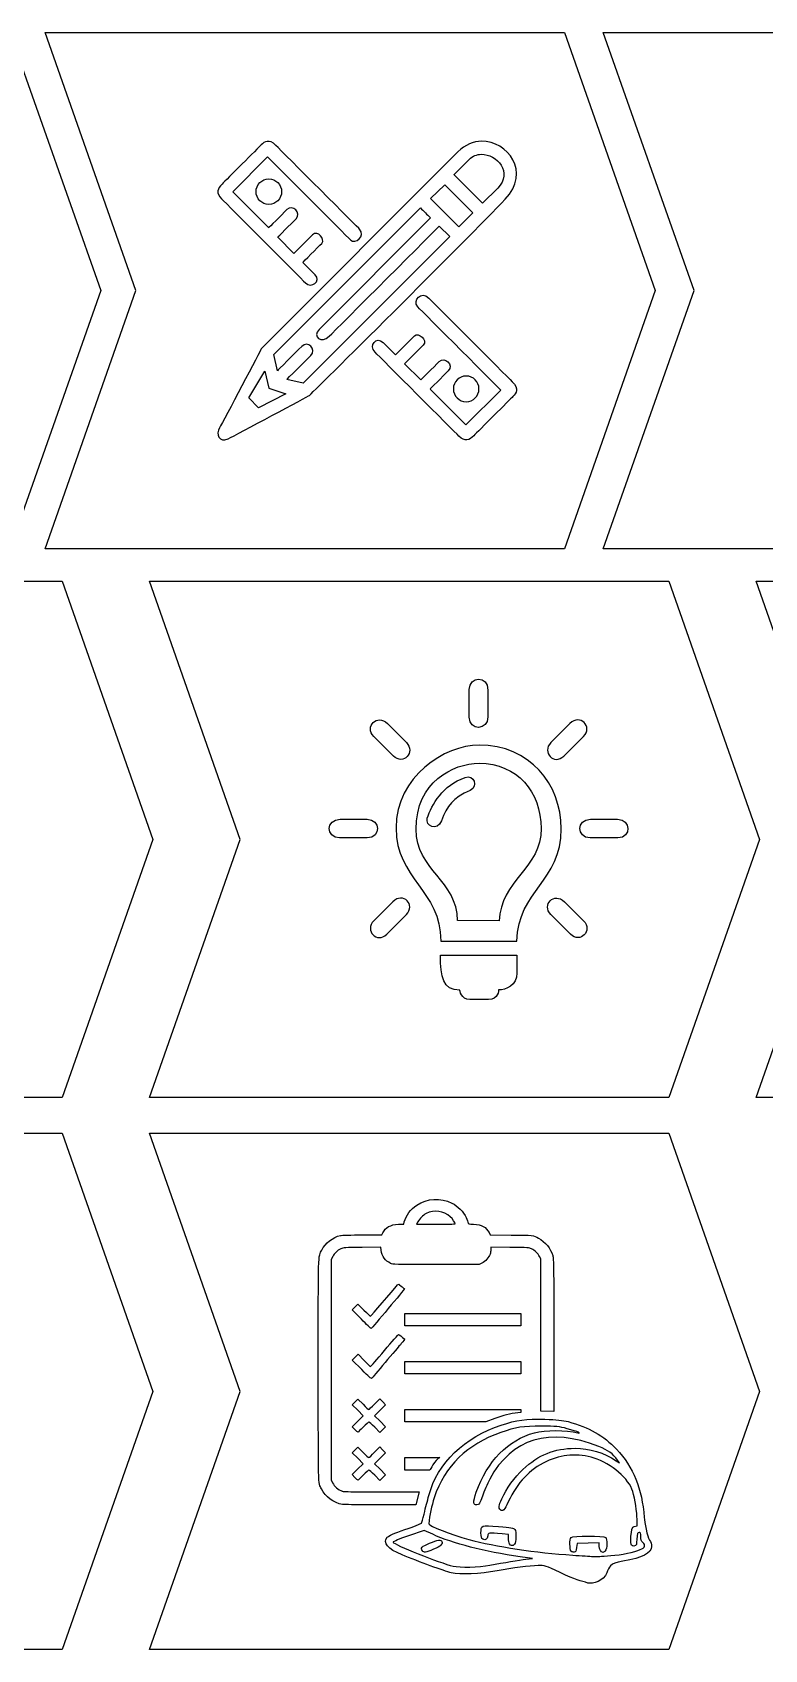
# Model space of a CAD drawing. Extents: x 13 to 404, y 38 to 269.
# Drawn here: x 168.5 to 272.5, y 38.9 to 268.7 of the extents above; entities that cross this region are included whole.
import ezdxf

# ---------------------------------------------------------------- set-up
doc = ezdxf.new("R2010")
doc.units = 0
doc.layers.add('Calque_1', color=7, linetype='CONTINUOUS')

msp = doc.modelspace()

# ---------------------------------------------------------------- linework, layer by layer
at = {"layer": 'Calque_1', "color": 5}
for points in [[(165.32736, 195.30813), (91.562738, 195.30813), (104.46923, 232.001079), (91.562747, 268.694055), (165.32736, 268.694055), (178.23384, 232.001079)], [(244.09483, 195.30819), (170.33021, 195.30819), (183.2367, 232.001138), (170.33022, 268.694117), (244.09483, 268.694117), (257.00132, 232.001138)], [(323.3915, 195.30811), (249.62688, 195.30811), (262.53337, 232.001057), (249.62689, 268.694032), (323.3915, 268.694032), (336.29798, 232.001057)], [(172.7357, 117.32511), (98.971083, 117.32511), (111.87758, 154.01808), (98.971093, 190.71104), (172.7357, 190.71104), (185.64219, 154.01808)], [(258.91161, 117.32512), (185.14698, 117.32512), (198.05348, 154.01808), (185.14699, 190.71105), (258.91161, 190.71105), (271.81809, 154.01808)], [(345.08748, 117.32513), (271.32286, 117.32513), (284.22936, 154.01808), (271.32287, 190.71105), (345.08748, 190.71105), (357.99397, 154.01808)], [(172.73569, 38.88238), (98.971065, 38.88238), (111.87756, 75.57533), (98.971074, 112.2683), (172.73569, 112.2683), (185.64217, 75.57533)], [(258.91159, 38.88237), (185.14697, 38.88237), (198.05346, 75.57532), (185.14698, 112.2683), (258.91159, 112.2683), (271.81807, 75.57532)]]:
    msp.add_lwpolyline(points, close=True, dxfattribs=at)
at = {"layer": 'Calque_1', "color": 1}
for points in [[(232.30347, 253.214275)], [(232.28967, 251.364837)], [(203.92768, 246.055759)], [(227.11961, 247.026242), (231.09423, 243.04409), (229.10692, 241.052767), (225.06568, 245.102153)], [(215.00621, 240.723627)], [(224.81551, 230.945646)], [(201.53517, 220.570011), (202.10996, 218.148579), (204.50825, 217.308657), (200.65993, 215.358368), (199.2686, 216.751988)], [(230.14258, 219.856605)], [(218.94521, 170.47997)], [(244.87991, 170.47997)], [(231.97419, 167.41483)], [(231.99039, 164.82563)], [(230.01374, 162.82188)], [(212.22769, 156.88455)], [(247.82265, 156.88455)], [(219.71991, 145.15651)], [(244.10521, 145.15651)], [(226.48185, 137.55291)], [(228.573, 99.38844)], [(215.25949, 85.84355)], [(221.42489, 85.77165), (221.42489, 86.65512), (229.65727, 86.65512), (237.88965, 86.65512), (237.88965, 85.77165), (237.88965, 84.88817), (229.65727, 84.88817), (221.42489, 84.88817)], [(215.29887, 78.68567)], [(221.42489, 78.94479), (221.42489, 79.82827), (229.65727, 79.82827), (237.88965, 79.82827), (237.88965, 78.94479), (237.88965, 78.06132), (229.65727, 78.06132), (221.42489, 78.06132)], [(221.42489, 72.11793), (221.42489, 73.00142), (229.65727, 73.00142), (237.88965, 73.00142), (237.89465, 72.60143), (236.68323, 72.41805), (235.48503, 72.15102), (234.22869, 71.7477), (232.94198, 71.23446), (229.65704, 71.23446), (221.42466, 71.23446)], [(214.33235, 70.17469)], [(214.32008, 63.36029)], [(212.57011, 59.51035)], [(223.91921, 52.90445)], [(233.52286, 50.89251)], [(247.44572, 48.34964)]]:
    msp.add_lwpolyline(points, close=True, dxfattribs=at)
for points in [[(202.08501, 240.913658), (196.98133, 246.022215), (201.93983, 250.985451)], [(228.97272, 251.724736), (201.0413, 223.736458)], [(234.62186, 246.556593), (232.47815, 244.408553), (228.43691, 248.458434)], [(203.32711, 220.609556), (202.814, 222.911356), (223.63243, 243.771802)], [(225.05927, 242.33813), (209.23971, 226.486641)], [(208.31665, 239.929952), (205.67546, 237.286247), (203.36931, 239.5946)], [(226.32626, 241.163504), (227.80243, 239.684349), (207.00768, 218.847633), (204.6533, 219.359793)], [(208.70752, 234.228936), (206.92625, 236.011901)], [(218.32701, 224.640951), (220.10827, 222.857987)], [(224.02259, 224.249711), (221.3814, 221.605999), (223.68756, 219.29765)], [(225.00536, 218.012127), (230.10905, 212.90357), (235.06755, 217.866806)], [(230.58468, 171.36919), (230.58468, 175.30324)], [(233.24045, 175.24155), (233.24045, 171.41229)], [(233.24045, 175.24144), (233.24045, 175.24155)], [(218.94521, 170.47997), (221.65291, 167.77227)], [(244.87991, 170.47997), (242.17221, 167.77227)], [(219.80542, 165.86393), (217.02362, 168.64572)], [(244.0197, 165.86393), (246.8015, 168.64572)], [(212.22768, 156.88455), (216.05694, 156.88455)], [(247.82264, 156.88455), (251.6519, 156.88455)], [(216.09994, 154.22877), (212.16589, 154.22877)], [(251.6949, 154.22877), (247.76085, 154.22877)], [(219.71991, 145.15651), (217.01221, 142.44881)], [(244.10521, 145.15651), (246.81291, 142.44881)], [(218.85971, 140.54047), (221.6415, 143.32226)], [(244.96541, 140.54047), (242.18362, 143.32226)], [(234.8282, 142.42549), (228.90744, 142.47259)], [(226.53931, 139.57396), (237.3169, 139.57396)], [(226.48185, 137.55291), (237.34328, 137.55291), (237.34328, 135.01991)], [(233.29044, 131.26407), (230.65137, 131.26407)], [(220.5208, 99.32878), (221.2632, 99.36418), (221.3504, 99.69597)], [(223.27606, 99.67395), (223.10825, 99.34504), (225.84063, 99.34504)], [(215.40638, 97.81705), (218.18249, 97.81905), (218.31208, 98.0908)], [(233.39217, 98.13995), (233.5513, 97.82803), (236.54373, 97.80193)], [(211.19002, 94.74773), (210.98383, 94.33396), (210.98458, 78.66804), (210.98532, 63.00212), (211.17375, 62.59749)], [(218.07572, 95.65945), (218.02832, 96.06002), (215.36947, 96.03602)], [(236.34357, 96.0369), (233.63291, 96.0618), (233.63291, 95.72492)], [(240.74087, 72.79157), (240.74087, 78.66372), (240.74087, 94.40564), (240.56084, 94.74246)], [(232.36879, 93.79242), (231.98641, 93.60245), (225.8824, 93.60245)], [(215.25949, 85.84355), (213.95322, 87.17298), (214.35574, 87.5755), (214.75825, 87.97801), (215.62316, 87.11578)], [(215.29887, 78.68567), (213.95541, 80.03088), (214.36712, 80.44258), (214.77883, 80.85429), (215.64041, 79.97986)], [(242.58816, 78.58337), (242.58816, 72.71686), (240.74087, 72.79157)], [(214.33235, 70.17469), (213.95223, 70.56062), (214.73253, 71.34219), (215.51284, 72.12376), (214.73337, 72.90617), (213.95391, 73.68856), (214.35701, 74.0856), (214.76011, 74.48264), (215.50381, 73.74203)], [(217.11932, 73.75373), (217.8741, 74.50606), (218.28388, 74.09627), (218.69367, 73.68649), (217.91233, 72.90221), (217.131, 72.11793), (217.91336, 71.33262), (218.69574, 70.5473), (218.29264, 70.15027), (217.88954, 69.75323), (217.14583, 70.49384)], [(214.32008, 63.36029), (213.9277, 63.75867), (214.71844, 64.53414), (215.50919, 65.30962), (214.72868, 66.07881), (213.94817, 66.848), (214.3531, 67.25292), (214.75803, 67.65786), (215.50278, 66.9162)], [(217.11908, 66.93468), (217.85849, 67.6948), (218.27608, 67.27722), (218.69367, 66.85963), (217.91233, 66.07535), (217.131, 65.29108), (217.91336, 64.50577), (218.69574, 63.72045), (218.29264, 63.32341), (217.88954, 62.92638), (217.14583, 63.66699)], [(221.42489, 65.29108), (221.42489, 66.17456), (226.40857, 66.17456)], [(224.99984, 64.4076), (221.42489, 64.4076), (221.42489, 65.29108)], [(251.46327, 65.72115), (251.93288, 65.40926), (251.64256, 65.81246)], [(223.47172, 61.29801), (222.98611, 59.45595)], [(225.39967, 55.27389), (224.18762, 55.83699), (221.9677, 55.06407)], [(236.14342, 54.70574), (236.14342, 55.24138), (235.2363, 55.32958)], [(254.02634, 56.40482), (254.42072, 56.48932), (254.42072, 57.40398)], [(236.28255, 53.90975), (236.28258, 53.91001)], [(245.04633, 52.86537), (245.04531, 52.86543)], [(249.04613, 53.59676), (249.04613, 54.06178), (247.46712, 54.02388), (245.88789, 53.98598), (245.82059, 53.38127)], [(238.62971, 51.72768), (239.57044, 51.8389), (237.82336, 52.08561)], [(250.70441, 52.24986), (250.70425, 52.24688)]]:
    msp.add_lwpolyline(points, dxfattribs=at)
for points in [[(203.12361, 252.617514), (202.11851, 253.623574), (201.47077, 253.15408), (201.02406, 252.706934)], [(232.30347, 253.214275), (231.16343, 253.190735), (229.98924, 252.743306), (228.97272, 251.724736)], [(235.70481, 244.979056), (239.38869, 248.84166), (236.02768, 253.291178), (232.30347, 253.214275)], [(201.02406, 252.706934), (200.57735, 252.259797), (196.08788, 247.766055), (195.4625, 247.14006)], [(201.93983, 250.985451), (201.93983, 250.985451), (213.0183, 239.896417), (213.73303, 239.180995)], [(215.00616, 240.72363), (215.00616, 240.72363), (204.12871, 251.611451), (203.12361, 252.617514)], [(228.43691, 248.458434), (228.43691, 248.458434), (228.26936, 248.335029), (230.55793, 250.628225)], [(230.55793, 250.628225), (231.05855, 251.129863), (231.66977, 251.352572), (232.28967, 251.364837)], [(232.28967, 251.364837), (234.50359, 251.408647), (236.8286, 248.767786), (234.62186, 246.556593)], [(195.4625, 247.14006), (194.8371, 246.514066), (194.54115, 245.882484), (195.3955, 245.02733)], [(200.28698, 246.055759), (200.28698, 247.06207), (201.101978, 247.877848), (202.10733, 247.877849)], [(202.10733, 244.23367), (201.101978, 244.233671), (200.28698, 245.049448), (200.28698, 246.055759)], [(202.10733, 247.877849), (203.112682, 247.877848), (203.92768, 247.06207), (203.92768, 246.055759)], [(203.92768, 246.055759), (203.92768, 245.049448), (203.112682, 244.233671), (202.10733, 244.23367)], [(195.3955, 245.02733), (196.24984, 244.172179), (206.46279, 233.949476), (207.31713, 233.094322)], [(205.98816, 242.215948), (206.74757, 242.976083), (205.50236, 244.334267), (204.68711, 243.518239)], [(207.86764, 217.086195), (207.86764, 217.086195), (230.3927, 239.409215), (235.70481, 244.979056)], [(223.63243, 243.771802), (224.10368, 243.289708), (224.58302, 242.815334), (225.05927, 242.33813)], [(204.68711, 243.518239), (203.87187, 242.702212), (202.08501, 240.913658), (202.08501, 240.913658)], [(203.36931, 239.5946), (203.36931, 239.5946), (205.22875, 241.455813), (205.98816, 242.215948)], [(209.62328, 238.711501), (210.17609, 239.264834), (209.04256, 240.656552), (208.31665, 239.929952)], [(210.7001, 225.505811), (211.82105, 226.62902), (226.32626, 241.163504), (226.32626, 241.163504)], [(213.73303, 239.180995), (214.36016, 238.558499), (215.88203, 239.689272), (215.00621, 240.723627)], [(206.92625, 236.011901), (206.92625, 236.011901), (209.07048, 238.158165), (209.62328, 238.711501)], [(207.31713, 233.094322), (208.17147, 232.23917), (209.58978, 233.345837), (208.70752, 234.228936)], [(223.27435, 229.67126), (222.43623, 230.656659), (223.81467, 231.995527), (224.81551, 230.945646)], [(224.81554, 230.945646), (224.81554, 230.945646), (235.69298, 220.057827), (236.69809, 219.051759)], [(235.06755, 217.866806), (235.06755, 217.866806), (223.98909, 228.955843), (223.27435, 229.67126)], [(209.23971, 226.486641), (208.21349, 225.458352), (209.57915, 224.382602), (210.7001, 225.505811)], [(217.19348, 223.249236), (216.2388, 224.227035), (217.44475, 225.524049), (218.32701, 224.640951)], [(220.10827, 222.857987), (220.10827, 222.857987), (222.25249, 225.004257), (222.8053, 225.557586)], [(222.8053, 225.557586), (223.35811, 226.110924), (224.7485, 224.976313), (224.02259, 224.249711)], [(201.0413, 223.736458), (201.0413, 223.736458), (195.68258, 213.445005), (195.10207, 212.505347)], [(206.77284, 224.062248), (205.86503, 223.152609), (203.32711, 220.609556), (203.32711, 220.609556)], [(208.05956, 222.772931), (208.94764, 223.662797), (207.68065, 224.97189), (206.77284, 224.062248)], [(229.11511, 211.31623), (228.26077, 212.171384), (218.03794, 222.38433), (217.19348, 223.249236)], [(204.6533, 219.359793), (204.6533, 219.359793), (207.17149, 221.88306), (208.05956, 222.772931)], [(223.68756, 219.29765), (223.68756, 219.29765), (225.547, 221.158863), (226.30641, 221.919001)], [(226.30641, 221.919001), (227.06582, 222.67913), (228.42271, 221.432735), (227.60746, 220.61671)], [(227.60746, 220.61671), (226.79221, 219.800684), (225.00536, 218.012127), (225.00536, 218.012127)], [(230.14258, 219.856605), (229.137228, 219.856604), (228.32223, 219.040826), (228.32223, 218.034515)], [(231.96293, 218.034515), (231.96293, 219.040826), (231.147932, 219.856604), (230.14258, 219.856605)], [(236.69809, 219.051759), (237.70319, 218.045701), (237.23414, 217.397347), (236.78739, 216.95021)], [(196.30786, 210.939185), (197.55821, 211.520876), (207.86764, 217.086195), (207.86764, 217.086195)], [(228.32223, 218.034515), (228.32223, 217.028204), (229.137228, 216.212427), (230.14258, 216.212426)], [(230.14258, 216.212426), (231.147932, 216.212427), (231.96293, 217.028204), (231.96293, 218.034515)], [(236.78739, 216.95021), (236.34068, 216.503073), (231.85122, 212.009324), (231.22583, 211.38334)], [(195.10207, 212.505347), (194.52154, 211.565699), (195.05757, 210.357494), (196.30786, 210.939185)], [(231.22583, 211.38334), (230.60043, 210.757347), (229.96945, 210.461113), (229.11511, 211.31623)], [(230.58468, 175.30324), (230.58468, 177.2642), (233.24045, 177.27963), (233.24045, 175.24144)], [(217.02362, 168.64572), (215.63702, 170.03233), (217.50402, 171.92116), (218.94521, 170.47997)], [(233.24045, 171.41229), (233.24045, 169.51136), (230.58468, 169.39286), (230.58468, 171.36919)], [(246.8015, 168.64572), (248.1881, 170.03233), (246.3211, 171.92116), (244.87991, 170.47997)], [(221.65291, 167.77227), (222.99707, 166.42811), (221.20294, 164.46641), (219.80542, 165.86393)], [(242.17221, 167.77227), (240.82805, 166.42811), (242.62218, 164.46641), (244.0197, 165.86393)], [(231.97419, 167.41483), (227.09497, 167.41483), (220.17778, 162.93725), (220.17778, 155.6493)], [(243.64754, 155.52575), (243.64754, 161.88725), (239.13862, 167.41483), (231.97419, 167.41483)], [(223.02395, 155.45469), (223.02394, 162.18555), (228.28183, 164.82563), (231.99039, 164.82563)], [(230.01374, 162.82188), (231.17106, 163.2586), (231.96047, 161.54593), (230.7125, 160.98763)], [(231.99039, 164.8256), (237.43588, 164.8256), (240.73917, 160.79379), (240.80093, 155.54193)], [(224.62019, 157.01344), (225.2316, 158.93503), (226.78197, 161.70823), (230.01374, 162.82188)], [(230.7125, 160.98763), (228.22317, 159.87399), (227.4568, 158.83315), (226.62912, 156.66405)], [(212.16589, 154.22877), (210.20493, 154.22877), (210.18949, 156.88455), (212.22769, 156.88455)], [(216.05694, 156.88455), (217.95787, 156.88455), (218.07636, 154.22877), (216.09994, 154.22877)], [(226.62912, 156.66405), (225.99587, 155.00449), (224.29773, 155.99999), (224.62019, 157.01344)], [(247.76085, 154.22877), (245.7999, 154.22877), (245.78445, 156.88455), (247.82265, 156.88455)], [(251.6519, 156.88455), (253.55283, 156.88455), (253.67132, 154.22877), (251.6949, 154.22877)], [(220.17778, 155.6493), (220.17778, 148.36135), (226.53931, 146.77993), (226.53931, 139.57396)], [(228.90744, 142.47259), (228.90744, 148.21174), (223.02395, 149.65024), (223.02395, 155.45469)], [(240.80093, 155.54193), (240.86533, 150.06544), (235.00438, 148.13047), (234.8282, 142.42549)], [(237.3169, 139.57396), (237.5487, 146.73702), (243.64754, 148.02876), (243.64754, 155.52575)], [(221.6415, 143.32226), (223.0281, 144.70886), (221.1611, 146.5977), (219.71991, 145.15651)], [(242.18362, 143.32226), (240.79702, 144.70886), (242.66402, 146.5977), (244.10521, 145.15651)], [(217.01221, 142.44881), (215.66806, 141.10465), (217.46219, 139.14295), (218.85971, 140.54047)], [(246.81291, 142.44881), (248.15706, 141.10465), (246.36293, 139.14295), (244.96541, 140.54047)], [(229.24203, 132.59608), (226.79637, 132.59608), (226.48185, 134.45216), (226.48185, 137.55291)], [(237.34328, 135.01991), (237.34328, 133.29485), (235.7929, 132.61791), (234.74477, 132.61791)], [(230.65137, 131.26407), (229.3962, 131.26407), (229.24203, 132.59608), (229.24203, 132.59608)], [(234.74477, 132.61791), (234.74477, 132.61791), (234.75667, 131.26407), (233.29044, 131.26407)], [(221.3504, 99.69597), (221.57148, 100.53744), (222.29076, 101.49), (223.1227, 102.04307)], [(223.1227, 102.04307), (224.61917, 103.03792), (226.48186, 103.14787), (228.11149, 102.33754)], [(227.89107, 100.37988), (226.9615, 101.23674), (225.58649, 101.42638), (224.44916, 100.85461)], [(228.11149, 102.33754), (228.94008, 101.92552), (229.76972, 101.08493), (230.14111, 100.28111)], [(218.31208, 98.0908), (218.69722, 98.89846), (219.36682, 99.27377), (220.5208, 99.32878)], [(224.44916, 100.85461), (224.04761, 100.65273), (223.48812, 100.08965), (223.27606, 99.67395)], [(225.84063, 99.34504), (227.34343, 99.34504), (228.573, 99.36454), (228.573, 99.38844)], [(228.573, 99.3884), (228.573, 99.55473), (228.20363, 100.09178), (227.89107, 100.37988)], [(230.14111, 100.28111), (230.29466, 99.94877), (230.42029, 99.60704), (230.42029, 99.5217)], [(230.42029, 99.5217), (230.42029, 99.38157), (230.49619, 99.36287), (231.20337, 99.32859)], [(231.20337, 99.32859), (232.34577, 99.27319), (232.99347, 98.92147), (233.39217, 98.13995)], [(209.62865, 95.67114), (210.10924, 96.6239), (211.21965, 97.49006), (212.27109, 97.73235)], [(212.27109, 97.73235), (212.47965, 97.78035), (213.79444, 97.81595), (215.40638, 97.81705)], [(236.54373, 97.80193), (239.72907, 97.77413), (239.63507, 97.78483), (240.41963, 97.36327)], [(240.41963, 97.36327), (241.35641, 96.85993), (242.16386, 95.86477), (242.43568, 94.87852)], [(209.13654, 78.66369), (209.13654, 95.804), (209.10244, 94.62806), (209.62865, 95.67114)], [(212.34512, 95.84286), (211.82521, 95.6023), (211.42839, 95.22608), (211.19002, 94.74773)], [(215.36947, 96.03602), (212.86333, 96.01332), (212.68963, 96.00222), (212.34512, 95.84286)], [(219.41288, 93.77157), (218.63379, 94.13206), (218.18089, 94.77149), (218.07572, 95.65945)], [(233.53741, 95.06936), (233.4111, 94.64777), (232.84467, 94.02884), (232.36879, 93.79242)], [(233.63291, 95.72492), (233.63291, 95.53964), (233.59001, 95.24463), (233.53741, 95.06936)], [(239.42588, 95.82886), (239.06478, 96.00676), (238.97731, 96.01267), (236.34357, 96.0369)], [(240.56084, 94.74246), (240.32558, 95.18258), (239.88857, 95.60089), (239.42588, 95.82886)], [(242.43568, 94.87852), (242.58304, 94.34387), (242.58816, 93.79679), (242.58816, 78.58337)], [(225.8824, 93.60245), (219.84556, 93.60245), (219.77437, 93.60445), (219.41288, 93.77157)], [(216.5419, 86.25354), (216.5833, 86.25354), (219.6941, 89.85109), (220.39152, 90.70544)], [(221.36946, 90.1774), (221.44176, 90.1292), (216.74673, 84.53433), (216.62232, 84.52043)], [(220.39152, 90.70544), (220.52082, 90.86382), (220.52841, 90.8615), (220.90726, 90.54769)], [(220.90726, 90.54769), (221.11874, 90.37251), (221.32672, 90.20588), (221.36946, 90.1774)], [(216.62232, 84.52043), (216.59122, 84.51643), (215.97795, 85.11236), (215.25949, 85.84355)], [(215.62316, 87.11578), (216.09887, 86.64155), (216.5123, 86.25354), (216.5419, 86.25354)], [(218.53771, 81.39443), (219.6071, 82.65338), (220.51127, 83.68343), (220.547, 83.68343)], [(220.547, 83.68343), (220.5975, 83.68343), (220.99875, 83.36452), (221.41632, 82.99248)], [(221.41632, 82.99248), (221.43372, 82.97698), (221.21513, 82.70146), (220.93062, 82.38017)], [(216.5477, 79.10542), (216.5728, 79.10542), (217.46834, 80.13548), (218.53771, 81.39443)], [(220.93062, 82.38017), (220.64611, 82.05888), (219.60506, 80.83824), (218.61719, 79.66763)], [(209.57693, 61.71702), (209.11083, 62.6791), (209.13654, 61.68982), (209.13654, 78.66369)], [(216.7317, 77.43986), (216.6631, 77.36346), (216.33084, 77.65235), (215.29887, 78.68567)], [(215.64041, 79.97986), (216.11429, 79.49892), (216.52256, 79.10542), (216.5477, 79.10542)], [(218.61719, 79.66763), (217.62932, 78.49703), (216.78085, 77.49453), (216.7317, 77.43986)], [(215.50381, 73.74203), (215.91285, 73.33469), (216.27386, 73.00142), (216.30604, 73.00142)], [(216.30604, 73.00142), (216.33824, 73.00142), (216.7042, 73.33995), (217.11932, 73.75373)], [(235.11401, 70.78699), (237.2952, 71.5168), (238.65711, 71.69915), (241.31753, 71.61757)], [(241.31753, 71.61757), (242.99384, 71.56647), (243.87055, 71.4761), (244.61008, 71.27908)], [(244.61008, 71.27908), (247.62837, 70.47544), (249.63029, 69.33682), (251.50246, 67.35914)], [(214.75731, 69.78878), (214.73261, 69.78878), (214.54141, 69.96244), (214.33235, 70.17469)], [(215.52166, 70.51161), (215.12594, 70.11405), (214.78199, 69.78878), (214.75731, 69.78878)], [(216.32164, 71.23446), (216.27734, 71.23446), (215.91738, 70.90918), (215.52166, 70.51161)], [(217.14583, 70.49384), (216.73679, 70.90118), (216.3659, 71.23446), (216.32164, 71.23446)], [(224.84702, 60.80756), (226.019, 65.40474), (229.98583, 69.07116), (235.11401, 70.78699)], [(235.06853, 69.74737), (230.29749, 68.06432), (227.13534, 65.01964), (225.57811, 60.47782)], [(231.58272, 61.24633), (233.14272, 65.66834), (236.09031, 68.68518), (239.84413, 69.70189)], [(248.97785, 67.74568), (241.98253, 70.53568), (236.60106, 68.91893), (233.4817, 63.09011)], [(240.84733, 70.63868), (238.24769, 70.65158), (237.15409, 70.48306), (235.06853, 69.74737)], [(239.84413, 69.70189), (241.37653, 70.117), (244.33113, 70.11426), (246.02122, 69.69789)], [(244.50603, 70.27851), (243.34893, 70.58697), (242.9297, 70.62819), (240.84733, 70.63868)], [(246.05152, 69.78069), (245.92024, 69.86279), (245.22475, 70.08686), (244.50603, 70.27851)], [(246.02122, 69.69789), (246.26762, 69.63649), (246.2701, 69.64419), (246.05152, 69.78069)], [(215.50278, 66.9162), (215.91239, 66.5083), (216.27726, 66.17456), (216.3136, 66.17456)], [(216.3136, 66.17456), (216.3499, 66.17456), (216.71242, 66.51661), (217.11908, 66.93468)], [(238.20325, 64.48447), (240.44994, 66.59883), (242.63947, 67.48486), (245.63016, 67.49003)], [(248.30584, 66.09628), (246.05717, 66.81608), (243.70204, 66.64838), (241.54691, 65.61469)], [(245.63016, 67.49003), (247.6723, 67.49203), (249.73784, 66.86713), (251.46327, 65.72115)], [(251.64256, 65.81246), (250.97995, 66.73253), (250.32295, 67.20919), (248.97785, 67.74568)], [(251.50246, 67.35914), (253.86021, 64.86846), (255.14066, 61.72008), (255.43838, 57.68182)], [(216.32164, 64.4076), (216.27734, 64.4076), (215.91738, 64.08232), (215.52166, 63.68476)], [(217.14583, 63.66699), (216.73679, 64.07433), (216.3659, 64.4076), (216.32164, 64.4076)], [(226.40857, 66.17456), (225.66898, 65.8321), (224.99984, 64.4076), (224.99984, 64.4076)], [(235.20279, 60.32405), (235.85889, 61.7711), (236.99717, 63.34937), (238.20325, 64.48447)], [(241.54691, 65.61469), (239.09745, 64.43983), (237.43145, 62.68009), (236.12077, 59.88323)], [(253.81464, 61.35357), (253.281, 63.15902), (250.79475, 65.29956), (248.30584, 66.09628)], [(211.17375, 62.59749), (211.40755, 62.09541), (212.01053, 61.55179), (212.50246, 61.39961)], [(214.75731, 62.96192), (214.73261, 62.96192), (214.53589, 63.14119), (214.32008, 63.36029)], [(215.52166, 63.68476), (215.12594, 63.2872), (214.78199, 62.96192), (214.75731, 62.96192)], [(233.4817, 63.09011), (233.13583, 62.4439), (232.66841, 61.37081), (232.44293, 60.70562)], [(212.57011, 59.51029), (211.32527, 59.7225), (210.10868, 60.61942), (209.57693, 61.71702)], [(212.50246, 61.39961), (212.79018, 61.31061), (214.53538, 61.29076), (223.47172, 61.29801)], [(224.17119, 58.15212), (224.39422, 59.161), (224.62611, 59.95666), (224.84702, 60.80756)], [(225.57811, 60.47782), (225.26376, 59.30151), (224.89447, 58.0155), (224.85477, 56.76641)], [(231.67392, 59.45402), (231.11274, 59.38832), (231.08933, 59.84793), (231.58272, 61.24633)], [(232.44293, 60.70562), (232.07428, 59.61779), (231.9969, 59.49183), (231.67392, 59.45402)], [(234.99946, 58.75832), (234.70817, 58.99998), (234.7507, 59.32701), (235.20279, 60.32405)], [(236.12077, 59.88323), (235.56689, 58.70124), (235.34115, 58.47475), (234.99946, 58.75832)], [(254.42072, 57.40398), (254.42072, 58.38351), (254.12727, 60.29584), (253.81464, 61.35357)], [(222.98611, 59.45595), (217.04837, 59.45695), (212.75224, 59.47935), (212.57011, 59.51035)], [(223.78854, 56.84263), (223.83684, 56.89763), (224.00922, 57.48696), (224.17119, 58.15212)], [(255.43838, 57.68182), (255.51948, 56.9551), (255.83356, 54.95203), (256.19434, 54.4492)], [(218.90782, 54.84753), (219.05756, 55.02999), (219.97053, 55.42613), (221.42163, 55.93835)], [(221.42163, 55.93835), (222.67493, 56.38071), (223.7401, 56.78763), (223.78854, 56.84263)], [(224.85477, 56.76641), (224.85477, 56.45185), (227.93537, 55.2417), (230.49924, 54.54921)], [(237.82336, 52.08561), (232.73962, 52.80357), (228.22043, 53.96327), (225.39967, 55.27389)], [(232.24607, 55.45946), (232.24607, 56.58144), (232.25007, 56.58312), (234.74858, 56.37459)], [(232.50515, 54.596), (232.29851, 54.7066), (232.24607, 54.88129), (232.24607, 55.45946)], [(235.2363, 55.32958), (233.28308, 55.51948), (233.25904, 55.51604), (233.21277, 55.03903)], [(234.74858, 56.37459), (236.43889, 56.23351), (236.91756, 56.14992), (237.05058, 55.97273)], [(237.05058, 55.97273), (237.29978, 55.64092), (237.26865, 54.12251), (237.00738, 53.86125)], [(253.54716, 54.99398), (253.66138, 55.80097), (253.6609, 56.32816), (254.02634, 56.40482)], [(254.69534, 55.53153), (254.46217, 55.53153), (254.42799, 55.42123), (254.39296, 54.55722)], [(254.95827, 54.94762), (254.95827, 55.43762), (254.91587, 55.53153), (254.69534, 55.53153)], [(221.03187, 52.35424), (218.98557, 53.20668), (218.26, 54.05832), (218.90782, 54.84753)], [(221.9677, 55.06407), (220.74669, 54.63893), (219.74775, 54.23364), (219.74775, 54.16342)], [(219.74775, 54.16342), (219.74775, 53.86169), (226.47017, 51.17232), (228.28157, 50.74936)], [(223.91921, 52.90445), (223.59134, 53.29959), (223.82841, 53.55992), (224.92214, 54.0058)], [(225.51262, 53.1556), (224.37829, 52.66802), (224.14587, 52.63136), (223.91921, 52.90445)], [(224.92214, 54.0058), (226.13322, 54.49941), (226.57163, 54.55656), (226.69446, 54.23658)], [(226.69446, 54.23658), (226.83704, 53.86506), (226.54789, 53.6006), (225.51262, 53.1556)], [(230.49924, 54.54921), (234.33905, 53.51212), (240.0538, 52.64723), (245.28224, 52.31205)], [(233.21277, 55.03903), (233.16657, 54.56117), (232.89167, 54.38915), (232.50515, 54.596)], [(236.28258, 53.91001), (236.20618, 54.05305), (236.14342, 54.41102), (236.14342, 54.70574)], [(237.00738, 53.86125), (236.72302, 53.57695), (236.451, 53.59524), (236.28255, 53.90975)], [(245.04531, 52.86543), (244.82995, 53.08081), (244.82585, 54.61852), (245.04131, 54.83269)], [(245.04131, 54.83269), (245.26792, 55.05937), (249.7334, 55.05937), (249.95999, 54.83269)], [(245.48308, 52.73772), (245.33444, 52.71642), (245.13782, 52.77422), (245.04633, 52.86537)], [(245.82059, 53.38127), (245.76829, 52.90524), (245.69583, 52.76817), (245.48308, 52.73772)], [(249.58371, 52.70935), (249.32057, 52.70935), (249.04613, 53.16245), (249.04613, 53.59676)], [(249.91009, 52.9205), (249.79391, 52.80443), (249.64698, 52.70935), (249.58371, 52.70935)], [(249.95999, 54.83269), (250.20323, 54.58955), (250.1663, 53.17669), (249.91009, 52.9205)], [(250.70425, 52.24688), (252.19739, 52.35433), (254.06138, 52.73167), (254.87338, 53.09084)], [(256.47556, 53.55122), (256.44736, 52.55395), (255.23454, 51.93609), (252.38244, 51.46613)], [(253.95033, 53.58282), (253.38192, 53.58682), (253.54716, 54.46666), (253.54716, 54.99398)], [(254.39296, 54.55722), (254.30786, 53.89642), (254.42566, 53.62527), (253.95033, 53.58282)], [(254.87338, 53.09084), (255.56616, 53.39731), (255.67519, 53.71488), (255.227, 54.12047)], [(255.227, 54.12047), (255.03681, 54.29253), (254.95827, 54.53439), (254.95827, 54.94762)], [(256.19434, 54.4492), (256.38406, 54.19262), (256.48461, 53.87138), (256.47556, 53.55122)], [(228.02513, 49.80878), (227.06585, 50.03478), (223.37578, 51.37788), (221.03187, 52.35424)], [(228.28157, 50.74936), (229.25694, 50.52165), (231.9123, 50.59416), (233.52286, 50.89251)], [(233.52286, 50.89251), (235.50267, 51.25929), (237.68041, 51.61544), (238.62971, 51.72768)], [(240.37679, 50.83584), (239.13467, 50.80474), (236.77304, 50.49623), (234.53074, 50.07238)], [(243.49487, 49.83695), (241.38424, 50.82814), (241.28868, 50.85876), (240.37679, 50.83584)], [(245.28224, 52.31205), (246.50185, 52.23405), (247.77183, 52.1512), (248.10448, 52.12836)], [(248.10448, 52.12836), (248.43706, 52.10516), (248.8906, 52.10366), (249.11237, 52.12636)], [(249.11237, 52.12636), (249.33416, 52.14706), (250.05057, 52.20266), (250.70441, 52.24986)], [(252.38244, 51.46613), (250.44978, 51.14765), (250.47615, 50.58886), (250.11505, 49.79541)], [(234.53074, 50.07238), (232.12102, 49.61696), (229.32082, 49.50352), (228.02513, 49.80878)], [(247.44572, 48.34964), (246.43666, 48.62919), (245.72703, 48.78872), (243.49487, 49.83695)], [(250.11505, 49.79541), (249.72431, 48.65495), (248.09633, 48.1514), (247.44572, 48.34964)]]:
    msp.add_open_spline(points, degree=3, dxfattribs=at)

doc.saveas('drawing.dxf')
